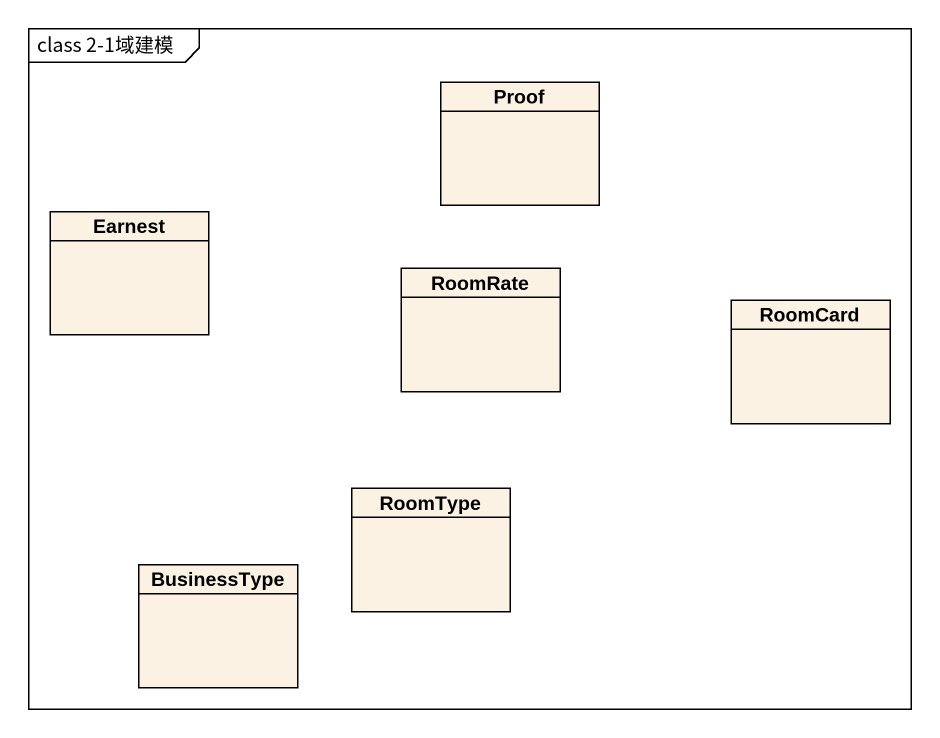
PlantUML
@startuml
mainframe class 2-1域建模
hide circle
hide empty members
class Proof
class Earnest
class RoomRate
class RoomCard
class RoomType
class BusinessType
@enduml
